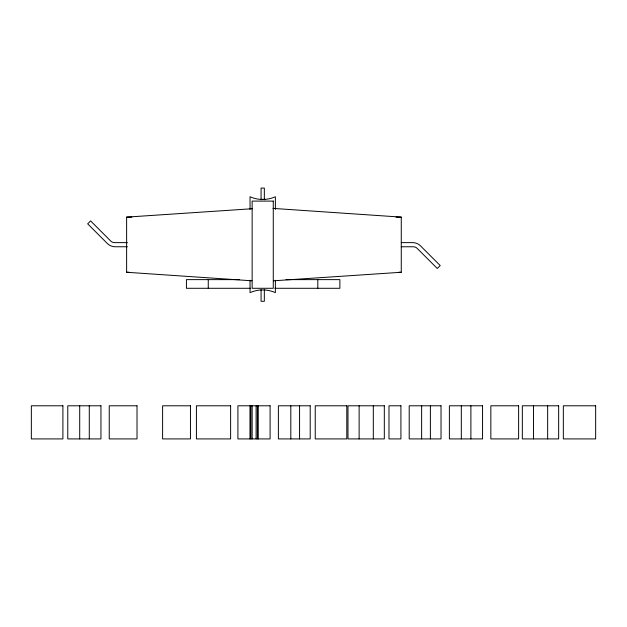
<?xml version="1.0" encoding="UTF-8"?>
<svg xmlns="http://www.w3.org/2000/svg" width="627" height="627" viewBox="0 0 627 627"><rect width="100%" height="100%" fill="white"/><g stroke="black" fill="none" stroke-linecap="round" stroke-linejoin="round"><path stroke-width="0.94" d="M252.015 280.802L126.623 272.267L126.623 217.122L252.493 208.713M273.443 280.81L401.264 272.267L401.264 217.122L272.957 208.391M264.876 199.378L260.534 199.378M126.623 217.122L131.905 217.122M395.982 217.122L401.264 217.122M127.43 242.625L114.749 242.625A5.627 5.627 0 0 1 110.579 240.886L90.601 220.908L87.678 223.831L107.656 243.809A11.357 11.357 0 0 0 114.749 246.764L127.43 246.764M401.264 242.625L413.13 242.625A11.357 11.357 0 0 1 420.223 245.58L440.209 265.558L437.285 268.481L417.308 248.504A5.627 5.627 0 0 0 413.13 246.764L401.264 246.764M126.623 272.267L129.264 272.267M398.623 272.267L401.264 272.267M239.483 279.626L186.423 279.626L186.423 288.287L250.588 288.287M286.022 279.626L339.881 279.626L339.881 288.287L274.845 288.287M547.653 405.794L547.653 438.916M533.467 405.794L533.467 438.916M470.893 405.794L470.893 438.916M461.315 405.794L461.315 438.916M430.388 405.794L430.388 438.916M421.634 405.794L421.634 438.916M373.308 405.794L373.308 438.916M359.122 405.794L359.122 438.916M317.818 279.626L317.818 288.287M299.565 405.794L299.565 438.916M290.81 405.794L290.81 438.916M275.371 209.465L275.371 196.745A30.927 30.927 0 0 1 250.04 196.745L250.04 209.465M275.371 280.245L275.371 292.644A30.927 30.927 0 0 0 250.04 292.644L250.04 280.245M264.335 199.77L264.335 188.084L261.075 188.084L261.075 199.77M264.335 289.619L264.335 301.305L261.075 301.305L261.075 289.619M258.261 405.794L258.261 438.916M257.368 405.794L257.368 438.916M256.106 405.794L256.106 438.916M252.156 405.794L252.156 438.916M250.886 405.794L250.886 438.916M249.977 405.794L249.977 438.916M208.258 279.626L208.258 288.287M89.285 405.794L89.285 438.916M79.707 405.794L79.707 438.916M273.27 201.102L252.14 201.102L252.14 288.287L273.27 288.287L273.27 201.102M62.904 405.794L31.35 405.794L31.35 438.916L62.904 438.916L62.904 405.794M100.955 405.794L67.779 405.794L67.779 438.916L100.955 438.916L100.955 405.794M137.015 405.794L109.239 405.794L109.239 438.916L137.015 438.916L137.015 405.794M190.451 405.794L162.605 405.794L162.605 438.916L190.451 438.916L190.451 405.794M230.618 405.794L196.416 405.794L196.416 438.916L230.618 438.916L230.618 405.794M270.096 405.794L237.915 405.794L237.915 438.916L270.096 438.916L270.096 405.794M310.2 405.794L278.38 405.794L278.38 438.916L310.2 438.916L310.2 405.794M346.794 405.794L315.24 405.794L315.24 438.916L346.794 438.916L346.794 405.794M384.312 405.794L347.985 405.794L347.985 438.916L384.312 438.916L384.312 405.794M400.919 405.794L388.991 405.794L388.991 438.916L400.919 438.916L400.919 405.794M441.024 405.794L409.204 405.794L409.204 438.916L441.024 438.916L441.024 405.794M482.555 405.794L449.379 405.794L449.379 438.916L482.555 438.916L482.555 405.794M518.623 405.794L490.847 405.794L490.847 438.916L518.623 438.916L518.623 405.794M558.657 405.794L522.33 405.794L522.33 438.916L558.657 438.916L558.657 405.794M595.65 405.794L563.336 405.794L563.336 438.916L595.65 438.916L595.65 405.794"/></g></svg>
